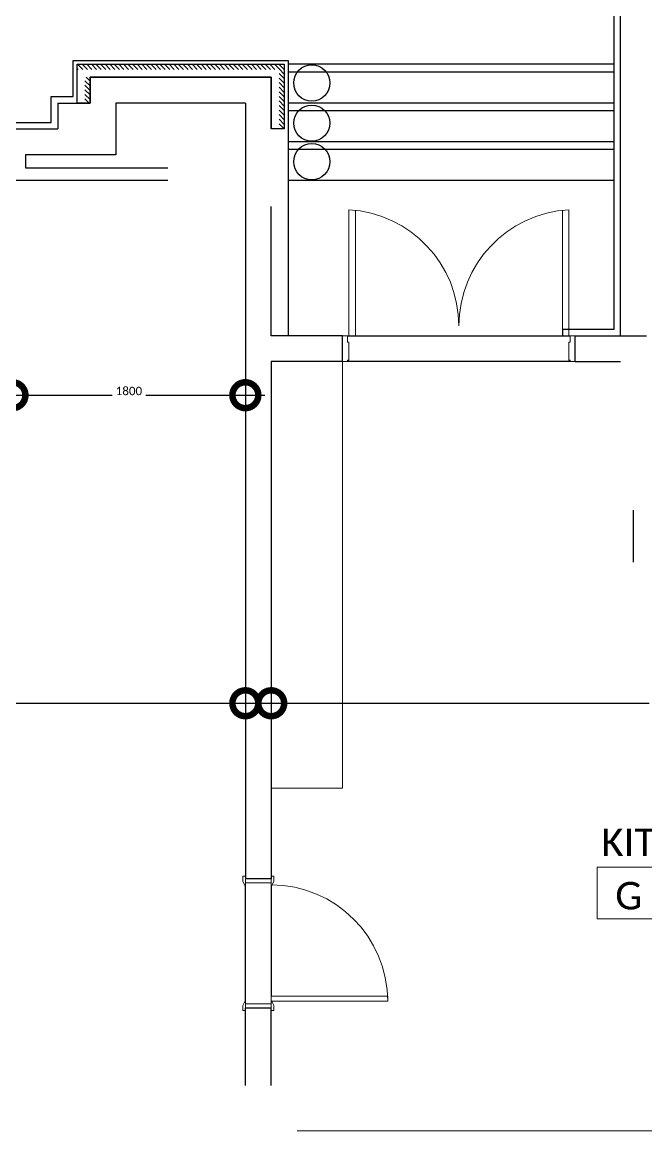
# Model space of a CAD drawing. Header units: metres. Extents: x 22.6 to 101.3, y 9.4 to 67.4.
# Drawn here: x 45.97 to 50.79, y 32.4 to 40.97 of the extents above; entities that cross this region are included whole.
import ezdxf

# ---------------------------------------------------------------- set-up
doc = ezdxf.new("R2010")
doc.units = ezdxf.units.M
doc.linetypes.add('ECG_Line-Ptrn-Sold', pattern=[9144.001, 9144, -0.001])
doc.layers.add('00', color=252, linetype='Continuous')
for name, color, linetype, lineweight in [('A-DIM', 7, 'Continuous', 5), ('A-DOOR', 5, 'Continuous', 5), ('A-FURN', 1, 'Continuous', 9), ('A-TEXT', 7, 'ECG_Line-Ptrn-Sold', 13)]:
    doc.layers.add(name, color=color, linetype=linetype, lineweight=lineweight)
doc.styles.add('Calibri', font='calibri.ttf', dxfattribs={"height": 0.212639})
doc.dimstyles.new('ECG_Dimn-Detl-100', dxfattribs={"dimscale": 0.3048, "dimtxt": 0.25, "dimasz": 1.312336, "dimexe": 0.492126, "dimexo": 0.0625, "dimgap": 0, "dimtad": 1, "dimdec": 0, "dimlfac": 1000, "dimzin": 0, "dimdsep": 46, "dimtxsty": 'Calibri', "dimblk1": 'DOTSMALL', "dimblk2": 'DOTSMALL', "dimsah": 1, "dimcen": 0.09, "dimdle": 0.492126, "dimazin": 0, "dimtfac": 1, "dimtdec": 4, "dimtix": 1, "dimtmove": 0, "dimatfit": 3, "dimfxl": 0.492126, "dimfxlon": 1, "dimtvp": 1, "dimtolj": 1, "dimtzin": 0, "dimarcsym": 2})
doc.dimstyles.new('ECG_Dimn-Detl-100_1', dxfattribs={"dimscale": 0.3048, "dimtxt": 0.25, "dimasz": 1.312336, "dimexe": 0.492126, "dimexo": 0.0625, "dimgap": 0, "dimtad": 1, "dimdec": 0, "dimlfac": 1000, "dimzin": 0, "dimdsep": 46, "dimtxsty": 'Calibri', "dimblk1": 'DOTSMALL', "dimblk2": 'DOTSMALL', "dimsah": 1, "dimcen": 0.09, "dimdle": 0.492126, "dimazin": 0, "dimtfac": 1, "dimtdec": 4, "dimtix": 1, "dimtmove": 2, "dimatfit": 3, "dimfxl": 0.492126, "dimfxlon": 1, "dimtvp": 1, "dimtolj": 1, "dimtzin": 0, "dimarcsym": 2})
doc.dimstyles.new('ECG_Dimn-Detl-100_2', dxfattribs={"dimscale": 0.3048, "dimtxt": 0.25, "dimasz": 1.312336, "dimexe": 0.492126, "dimexo": 0.0625, "dimgap": 0, "dimtad": 1, "dimdec": 0, "dimlfac": 1000, "dimzin": 0, "dimdsep": 46, "dimtxsty": 'Calibri', "dimblk1": 'DOTSMALL', "dimblk2": 'DOTSMALL', "dimsah": 1, "dimcen": 0.09, "dimdle": 0.492126, "dimazin": 0, "dimtfac": 1, "dimtdec": 4, "dimtix": 1, "dimtmove": 0, "dimatfit": 3, "dimfxl": 0.492126, "dimfxlon": 1, "dimtvp": 1, "dimtolj": 1, "dimtzin": 0, "dimarcsym": 2})
pattern_1 = [(135, (0, 0), (-0.01767767, -0.01767767), [])]

# ---------------------------------------------------------------- blocks, each defined once
blk = doc.blocks.new('ECG_ Door-Single Leaf-Gnrc - 1000x2200 mm-2508472-GROUND FLOOR PLAN')
at = {"layer": 'A-DOOR'}
for p, q in [((0.408, 1), (0.408, 0.1)), ((0.448, 1), (0.408, 1)), ((0.408, 0.1), (0.408, 1)), ((0.408, 1), (0.448, 1)), ((0.448, 0.1), (0.448, 1)), ((0.448, 1), (0.448, 0.1)), ((-0.48, 0.12), (-0.52, 0.12)), ((-0.52, 0.12), (-0.52, 0.1)), ((-0.5, 0.1), (-0.45, 0.1)), ((-0.468, 0.1), (-0.5, 0.1)), ((-0.454, 0.106), (-0.48, 0.12)), ((-0.468, -0.1), (-0.468, 0.1)), ((0.408, 0.1), (0.448, 0.1)), ((0.448, 0.1), (0.408, 0.1)), ((0.45, 0.1), (0.5, 0.1)), ((0.48, 0.12), (0.454, 0.106)), ((0.468, 0.1), (0.468, -0.1)), ((0.5, 0.1), (0.468, 0.1)), ((0.52, 0.12), (0.48, 0.12)), ((0.52, 0.1), (0.52, 0.12)), ((-0.52, -0.1), (-0.52, -0.12)), ((-0.52, -0.12), (-0.48, -0.12)), ((-0.45, -0.1), (-0.5, -0.1)), ((-0.5, -0.1), (-0.468, -0.1)), ((-0.48, -0.12), (-0.454, -0.106)), ((0.5, -0.1), (0.45, -0.1)), ((0.454, -0.106), (0.48, -0.12)), ((0.468, -0.1), (0.5, -0.1)), ((0.48, -0.12), (0.52, -0.12)), ((0.52, -0.12), (0.52, -0.1))]:
    blk.add_line(p, q, dxfattribs=at)
for centre, radius, start, end in [((0.448, 0.1), 0.9, 90, 180), ((-0.458, 0.099), 0.00806, 7.12502, 60.25512), ((0.458, 0.099), 0.00806, 119.74488, 172.87498), ((-0.458, -0.099), 0.00806, 299.74488, 352.87498), ((0.458, -0.099), 0.00806, 187.12502, 240.25512)]:
    blk.add_arc(centre, radius, start, end, dxfattribs=at)
blk = doc.blocks.new('ECG_Steel Doors and Frames_ External_Double Leaves - ECG_Hollow Wood Doors and Frames_ 1800_2200MM - Double Leaves 3-3097167-GROUND FLOOR PLAN')
at = {"layer": 'A-DOOR'}
for p, q in [((-0.85, 0.1), (-0.85, 1.0742)), ((-0.8, 1.07), (-0.8, 0.1)), ((0.8, 1.07), (0.8, 0.1)), ((0.85, 0.1), (0.85, 1.0742)), ((-0.9, 0.1), (-0.86, 0.1)), ((-0.86, 0.1), (-0.86, 0.05)), ((-0.8, 0.1), (-0.85, 0.1)), ((0.8, 0.1), (0.85, 0.1)), ((0.86, 0.1), (0.9, 0.1)), ((0.86, 0.05), (0.86, 0.1)), ((-0.86, 0.05), (-0.85, 0.05)), ((-0.85, 0.05), (-0.85, -0.09)), ((0.85, 0.05), (0.86, 0.05)), ((0.85, -0.09), (0.85, 0.05)), ((-0.86, -0.1), (-0.9, -0.1)), ((-0.86, -0.09), (-0.86, -0.1)), ((-0.85, -0.09), (-0.86, -0.09)), ((0.86, -0.09), (0.85, -0.09)), ((0.86, -0.1), (0.86, -0.09)), ((0.9, -0.1), (0.86, -0.1))]:
    blk.add_line(p, q, dxfattribs=at)
for centre, start, end in [((-0.9, 0.1756), 0, 86.81526), ((0.9, 0.1756), 93.18474, 180)]:
    blk.add_arc(centre, 0.9, start, end, dxfattribs=at)
blk = doc.blocks.new('FIXED FURN_2 - FIXED FURN_-3239068-GROUND FLOOR PLAN')
at = {"layer": 'A-FURN'}
for p, q in [((48.4439, 35.0473), (48.4439, 38.3473)), ((51.2939, 38.1473), (51.2939, 37.7973)), ((51.2939, 37.7973), (53.4439, 37.7973)), ((53.4439, 37.7973), (53.4439, 32.3973)), ((47.8939, 35.0473), (48.4439, 35.0473)), ((53.4439, 32.3973), (48.0939, 32.3973))]:
    blk.add_line(p, q, dxfattribs=at)
blk = doc.blocks.new('ECG_G-Tag-Room - ECG_G-Tag-Room-Engl-1568319-GROUND FLOOR PLAN')
at = {"layer": 'A-TEXT'}
for p, q in [((-0.00625, 0), (-0.00625, -0.004)), ((0.00625, 0), (-0.00625, 0)), ((-0.00125, -0.004), (-0.00125, 0)), ((0.00625, 0), (0.00625, -0.004)), ((0.00625, -0.004), (-0.00625, -0.004))]:
    blk.add_line(p, q, dxfattribs=at)
blk = doc.blocks.new('_DotSmall')
at = {"color": 0, "linetype": 'ByBlock', "const_width": 0.5}
blk.add_lwpolyline([(-0.0625, 0, 1), (0.0625, 0, 1)], format="xyb", close=True, dxfattribs=at)

msp = doc.modelspace()

# ---------------------------------------------------------------- hatches: boundary and pattern name
at = {"layer": '00'}
h = msp.add_hatch(dxfattribs=at)
h.set_pattern_fill('FP_2', color=252, style=0, pattern_type=2)
h.set_pattern_definition(pattern_1)
h.paths.add_polyline_path([(47.9539, 40.6073), (47.9539, 40.6473), (46.3939, 40.6473), (46.3939, 40.6073), (47.8939, 40.6073)], flags=0)
h = msp.add_hatch(dxfattribs=at)
h.set_pattern_fill('FP_2', color=252, style=0, pattern_type=2)
h.set_pattern_definition(pattern_1)
h.paths.add_polyline_path([(47.9939, 40.1473), (47.9939, 40.6473), (47.9539, 40.6473), (47.9539, 40.1473)], flags=0)
h = msp.add_hatch(dxfattribs=at)
h.set_pattern_fill('FP_2', color=252, style=0, pattern_type=2)
h.set_pattern_definition(pattern_1)
h.paths.add_polyline_path([(46.4539, 40.3473), (46.4939, 40.3473), (46.4939, 40.5473), (46.4539, 40.5473)], flags=0)

# ---------------------------------------------------------------- linework, layer by layer
at = {"layer": '00', "color": 252}
for p, q in [((50.5939, 38.5473), (50.5939, 45.1973)), ((50.5439, 38.5973), (50.5439, 42.4973)), ((46.3639, 40.3973), (46.3639, 40.6773)), ((46.3639, 40.6773), (48.0239, 40.6773)), ((48.0239, 40.6773), (48.0239, 38.5473)), ((46.3939, 40.6473), (47.9939, 40.6473)), ((46.3939, 40.3473), (46.3939, 40.6473)), ((47.9939, 40.6473), (47.9939, 40.1473)), ((50.5439, 40.6473), (48.0239, 40.6473)), ((50.5439, 40.5873), (48.0239, 40.5873)), ((46.4939, 40.5473), (47.8939, 40.5473)), ((46.4939, 40.5473), (46.4939, 40.3473)), ((47.8939, 40.5473), (46.4939, 40.5473)), ((46.4939, 40.3473), (46.4939, 40.5473)), ((47.8939, 40.1473), (47.8939, 40.5473)), ((47.8939, 40.5473), (47.8939, 40.1473)), ((46.1939, 40.1973), (46.1939, 40.3973)), ((46.1939, 40.3973), (46.3639, 40.3973)), ((46.2439, 40.3473), (46.2439, 40.1473)), ((46.2439, 40.3473), (46.4939, 40.3473)), ((46.4939, 40.3473), (46.3939, 40.3473)), ((47.6939, 40.3473), (46.6939, 40.3473)), ((46.6939, 40.3473), (46.6939, 39.9473)), ((47.6939, 40.3473), (47.6939, 40.1473)), ((50.5439, 40.3473), (48.0239, 40.3473)), ((50.5439, 40.2873), (48.0239, 40.2873)), ((36.3939, 40.1973), (46.1939, 40.1973)), ((45.8939, 40.1473), (46.2439, 40.1473)), ((47.9939, 40.1473), (47.8939, 40.1473)), ((50.5439, 40.0473), (48.0239, 40.0473)), ((50.5439, 39.9873), (48.0239, 39.9873)), ((46.6939, 39.9473), (45.9939, 39.9473)), ((45.9939, 39.9473), (45.9939, 39.8473)), ((45.9939, 39.8473), (47.0939, 39.8473)), ((47.0939, 39.7473), (45.8939, 39.7473)), ((50.5439, 39.7473), (48.0239, 39.7473)), ((50.5439, 39.7473), (48.0239, 39.7473)), ((47.6939, 39.5473), (47.6939, 34.3473)), ((47.8939, 38.5473), (47.8939, 39.5473)), ((50.1439, 38.5973), (50.5439, 38.5973)), ((50.1439, 38.5973), (50.1439, 38.5473)), ((48.4439, 38.5473), (47.8939, 38.5473)), ((48.4439, 38.3473), (48.4439, 38.5473)), ((48.4839, 38.5473), (50.2039, 38.5473)), ((48.4839, 38.5473), (50.1439, 38.5473)), ((50.2439, 38.5473), (50.7939, 38.5473)), ((50.2439, 38.3473), (50.2439, 38.5473)), ((47.8939, 38.3473), (47.8939, 34.3473)), ((48.4439, 38.3473), (47.8939, 38.3473)), ((50.2039, 38.3473), (48.4839, 38.3473)), ((50.2039, 38.3473), (48.4839, 38.3473)), ((50.2439, 38.3473), (50.5939, 38.3473)), ((50.6939, 36.7971), (50.6939, 37.1971)), ((47.8939, 34.3473), (47.6939, 34.3473)), ((47.6939, 33.3973), (47.6939, 34.2973)), ((47.6939, 33.3973), (47.6939, 34.2973)), ((47.8939, 34.2973), (47.8939, 33.4393)), ((47.8939, 34.2973), (47.8939, 33.4393)), ((47.8939, 33.3993), (47.8939, 33.3973)), ((47.8939, 33.3993), (47.8939, 33.3973)), ((47.6939, 32.7473), (47.6939, 33.3473)), ((47.8939, 33.3473), (47.6939, 33.3473)), ((47.8939, 32.7473), (47.8939, 33.3473))]:
    msp.add_line(p, q, dxfattribs=at)
for centre in [(48.2073, 40.5024), (48.2073, 40.1914), (48.2073, 39.8938)]:
    msp.add_circle(centre, 0.14, dxfattribs=at)

# ---------------------------------------------------------------- block references
for name, p in [('ECG_Steel Doors and Frames_ External_Double Leaves - ECG_Hollow Wood Doors and Frames_ 1800_2200MM - Double Leaves 3-3097167-GROUND FLOOR PLAN', (49.3439, 38.4473)), ('FIXED FURN_2 - FIXED FURN_-3239068-GROUND FLOOR PLAN', (0, 0))]:
    msp.add_blockref(name, p, dxfattribs=at)
at = {"layer": '00', "color": 252, "xscale": 99.99999999999993, "yscale": 99.99999999999993, "zscale": 99.99999999999993}
msp.add_blockref('ECG_G-Tag-Room - ECG_G-Tag-Room-Engl-1568319-GROUND FLOOR PLAN', (51.0375, 34.4376), dxfattribs=at)
at = {"layer": '00', "color": 252, "rotation": 269.9999999999999}
msp.add_blockref('ECG_ Door-Single Leaf-Gnrc - 1000x2200 mm-2508472-GROUND FLOOR PLAN', (47.7939, 33.8473), dxfattribs=at)

# ---------------------------------------------------------------- texts
at = {"layer": '00', "color": 252, "attachment_point": 2, "line_spacing_factor": 1.156427, "style": 'Calibri'}
for s, insert, char_height, width in [('KITCHEN', (51.0327, 34.7352), 0.21264, 1.425), ('\\fCalibri|b0|i0|c178|p34|;G', (50.6572, 34.3226), 0.212639, 0.255)]:
    msp.add_mtext(s, dxfattribs=dict(at, insert=insert, char_height=char_height, width=width))

# ---------------------------------------------------------------- dimensions: what is measured, and where the dimension line sits
at = {"layer": 'A-DIM'}
for base, p1, p2, dimstyle, override in [((47.6939, 38.0875), (45.8939, 38.2375), (47.6939, 38.2375), 'ECG_Dimn-Detl-100_2', {"dimpost": '<>', "dimfxl": 1.8}), ((53.9939, 35.7046), (47.8939, 35.8546), (53.9939, 35.8546), 'ECG_Dimn-Detl-100', {"dimpost": '<>', "dimfxl": 6.1})]:
    msp.add_linear_dim(base=base, p1=p1, p2=p2, dimstyle=dimstyle, override=override, dxfattribs=at).render()
msp.add_linear_dim(base=(47.6939, 35.7046), p1=(32.9939, 35.8546), p2=(47.6939, 35.8546), location=(40.0402, 35.8655), dimstyle='ECG_Dimn-Detl-100_1', override={"dimpost": '<>', "dimfxl": 14.7}, dxfattribs=at).render()

doc.saveas('drawing.dxf')
